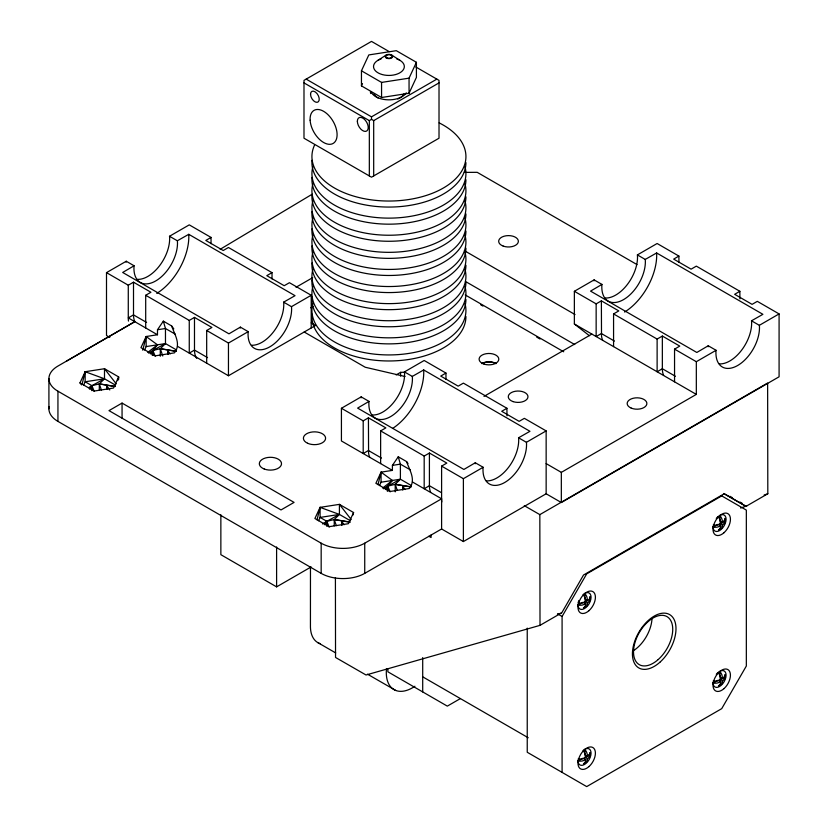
<?xml version="1.0" encoding="UTF-8"?>
<svg xmlns="http://www.w3.org/2000/svg" width="828" height="828" viewBox="0 0 828 828"><rect width="100%" height="100%" fill="white"/><g stroke="black" fill="none" stroke-linecap="round" stroke-linejoin="round"><path stroke-width="1.24" d="M310.469 566.787L310.438 627.013A35.635 20.555 -60 0 0 320.343 643.698M361.453 85.884L361.453 70.794L368.812 54.927L396.291 50.684L416.412 62.297L416.412 77.387L409.053 93.253L381.563 97.497L361.453 85.884L362.498 83.618M369.329 175.94L369.329 120.619L371.503 119.356L371.503 116.841L306.174 79.126M373.687 175.94L373.687 120.619L371.503 119.356M381.563 97.497L381.563 82.417L361.453 70.794M409.053 93.253L409.053 78.163L416.412 62.297M422.704 691.918L422.704 657.587M527.239 628.131L527.239 752.269L586.7 786.6L721.726 708.644L746.338 666.022L746.338 510.1L721.291 495.641M562.088 772.389L562.088 616.477L586.7 573.856L721.726 495.9M578.13 604.067L578.255 605.051L583.057 602.277L585.789 603.85L585.075 606.707A7.576 4.378 60 0 1 583.461 607.783L585.282 606.727A7.576 4.378 60 0 0 586.907 605.651L587.611 602.794L589.733 600.755A7.576 4.378 0 0 0 589.857 598.81L589.857 596.698A7.576 4.378 0 0 1 589.733 598.644L587.611 600.683L584.889 599.11M578.13 759.98L578.255 760.963L583.057 758.189L585.789 759.773L585.075 762.629A7.576 4.378 60 0 1 583.461 763.706L585.282 762.64A7.576 4.378 60 0 0 586.907 761.574L587.611 758.707L589.733 756.668A7.576 4.378 0 0 0 589.857 754.732L589.857 752.621A7.576 4.378 0 0 1 589.733 754.556L587.611 756.595L584.889 755.022M713.156 526.111L713.281 527.094L718.083 524.321L720.815 525.894L720.101 528.75A7.576 4.378 60 0 1 718.487 529.827L720.308 528.771A7.576 4.378 60 0 0 721.933 527.695L722.637 524.838L724.759 522.799A7.576 4.378 0 0 0 724.883 520.853L724.831 519.363M713.156 682.024L713.281 683.007L718.083 680.233L720.815 681.817L720.101 684.673A7.576 4.378 60 0 1 718.487 685.75L720.308 684.684A7.576 4.378 60 0 0 721.933 683.617L722.637 680.751L724.759 678.712A7.576 4.378 0 0 0 724.883 676.776L719.915 679.177L719.915 681.392M171.624 325.932C174.625 334.605 181.363 344.241 174.449 352.863L155.115 355.854L140.957 347.677L146.142 336.51L157.475 334.76L157.496 329.741L163.333 321.14L171.624 325.932L173.808 328.861M406.558 461.569C409.56 470.242 416.287 479.867 409.374 488.489L390.04 491.49L375.881 483.314L381.066 472.146L392.4 470.397L392.42 465.377L398.258 456.777L406.558 461.569L408.007 463.514M126.146 262.238L126.249 261.244L134.084 265.767L133.981 266.761A30.802 17.781 -60 0 0 155.716 280.94A30.802 17.781 -60 0 0 177.451 241.662L177.347 240.782L169.512 236.259L189.26 224.864L211.036 237.429L211.036 243.722M240.265 328.116L240.368 327.122L248.203 331.655L248.1 332.649A30.802 17.781 -60 0 0 269.835 346.829A30.802 17.781 -60 0 0 291.57 307.55L291.466 306.671L283.631 302.148L295.037 295.679L188.753 234.314L177.347 240.782M361.07 397.864L361.174 396.871L369.019 401.404L368.915 402.398A30.802 17.781 -60 0 0 390.65 416.577A30.802 17.781 -60 0 0 412.385 377.299L412.282 376.419L404.437 371.896L424.184 360.49L445.961 373.066L445.961 379.359M475.189 463.752L475.293 462.759L483.128 467.282L483.034 468.286A30.802 17.781 -60 0 0 504.769 482.455A30.802 17.781 -60 0 0 526.504 443.187L526.401 442.307L518.556 437.784L529.961 431.305L423.688 369.95L412.282 376.419M594.007 280.878L594.111 279.885L601.956 284.418L601.852 285.412A30.802 17.781 -60 0 0 623.587 299.591A30.802 17.781 -60 0 0 645.322 260.313L645.219 259.433L637.384 254.91L657.121 243.504L678.908 256.08L678.908 262.373M708.126 346.766L708.23 345.773L716.075 350.296L715.972 351.3A30.802 17.781 -60 0 0 737.707 365.469A30.802 17.781 -60 0 0 759.442 326.201L759.338 325.321L751.503 320.798L762.899 314.319L656.625 252.964L645.219 259.433M91.453 389.336L91.908 385.672L104.494 378.789L115.382 385.072M152.28 355.347L152.89 350.472L157.475 344.821L146.142 336.51L142.789 350.244M326.377 524.973L326.832 521.309L339.418 514.426L350.316 520.708M387.204 490.983L387.814 486.108L392.4 480.457L381.066 472.146L378.013 484.628M82.107 384.202L85.16 371.72L104.494 368.729L118.652 376.906L118.652 379.421M117.742 380.642L118.652 376.906L113.467 388.063L94.133 391.054L79.974 382.888L85.16 371.72L104.494 378.789L104.494 368.729L116.293 383.923M317.041 519.839L320.084 507.357L339.418 504.366L353.577 512.532L352.966 515.037M83.607 385.123L85.16 381.78L85.16 371.72M144.579 349.923L146.142 346.57L146.142 336.51M351.217 519.56L339.418 504.366L339.418 514.426L320.084 507.357L314.899 518.514L329.058 526.691L348.402 523.7L353.577 512.532M318.532 520.76L320.084 517.417L320.084 507.357M379.514 485.56L381.066 482.206L381.066 472.146M89.455 389.098L91.908 385.672L99.308 383.902L115.03 386.386M150.437 353.887L152.89 350.472L165.476 343.579L176.364 349.871M324.379 524.735L326.832 521.309L334.243 519.539L349.954 522.023M385.362 489.524L387.814 486.108L400.4 479.215L411.288 485.498M163.333 321.14L165.465 328.509L165.476 343.579L160.29 348.702L152.89 350.472L148.554 353.111M398.258 456.777L400.39 464.146L400.4 479.215L395.225 484.339L387.814 486.108L383.478 488.748M147.757 352.417L157.475 344.821M382.681 488.054L392.4 480.457M583.057 594.618L584.889 593.562L585.282 594.059A7.576 4.378 60 0 1 586.907 597.009L587.611 600.683M718.083 516.662L719.915 515.606L720.308 516.103A7.576 4.378 60 0 1 721.933 519.053L722.637 522.727L724.759 520.688A7.576 4.378 0 0 0 724.883 518.742L724.717 518.38M378.044 60.258L386.314 54.979M88.658 387.659L91.908 385.672L94.226 391.406M322.496 523.958L326.832 521.309L329.151 527.043M220.144 249.311L312.187 194.218M134.084 265.767L122.679 272.464L228.963 333.829L240.368 327.122M369.019 401.404L357.613 408.1L463.887 469.455L475.293 462.759M601.956 284.418L590.55 291.114L696.824 352.469L708.23 345.773M719.915 677.066L722.637 678.639L724.759 676.6A7.576 4.378 0 0 0 724.883 674.665L724.831 675.286M371.503 116.841L436.842 79.126M109.772 337.4L106.501 335.506L106.501 272.64L126.249 261.244M373.687 120.619L439.016 82.893M106.501 272.64L128.278 285.215L133.505 282.193L150.924 292.253L145.697 295.275L145.697 327.96M211.036 237.429L205.81 240.451L223.229 250.511L228.456 247.489L272.019 272.64L272.019 278.922M145.697 295.275L189.26 320.415L194.487 317.403L211.906 327.464L206.679 330.476L206.679 363.171M272.019 272.64L266.792 275.662L284.211 285.712L289.438 282.7L311.214 295.275L311.214 327.96M296.031 287.264L312.736 277.618M122.058 403.081L108.985 410.626L281.013 509.944L294.075 502.399L122.058 403.081L122.058 418.171M206.679 330.476L228.456 343.051L248.203 331.655M291.466 306.671L311.214 295.275M310.79 307.819L313.005 306.536M177.482 346.311L228.456 375.746L315.571 325.445L311.173 322.91M396.146 374.908L400.597 372.341L405.285 372.207M392.4 470.397L341.426 440.962L341.426 408.276L361.174 396.871M589.37 335.692L574.363 323.976L574.363 291.29L594.111 279.885M341.426 408.276L363.202 420.852L368.429 417.829L385.858 427.89L380.632 430.902L380.632 463.597M445.961 373.066L440.734 376.088L458.163 386.148L463.39 383.126L506.943 408.276L506.943 415.822M574.363 291.29L596.15 303.866L601.376 300.843L618.795 310.904L613.569 313.916L613.569 346.611M678.908 256.08L673.681 259.102L691.101 269.162L696.327 266.14L739.88 291.29L739.88 298.836M483.987 396.384L591.875 334.088M380.632 430.902L424.184 456.052L429.411 453.04L446.83 463.09L441.603 466.112L441.603 528.978L364.734 573.369A30.802 17.781 0 0 1 321.171 573.369L57.939 421.39A30.802 17.781 0 0 1 49.173 406.496M506.943 408.276L501.716 411.288L519.135 421.349L524.362 418.337L546.149 430.902L546.149 493.778L463.39 541.553L441.603 528.978M613.569 313.916L657.121 339.066L662.348 336.054L679.778 346.104L674.551 349.126L674.551 381.822M739.88 291.29L734.653 294.302L752.083 304.362L757.309 301.351L779.086 313.916L779.086 376.792L561.332 502.544L561.332 472.364L696.327 394.397L696.327 361.701L674.551 349.126M441.603 466.112L463.39 478.687L483.128 467.282M526.401 442.307L546.149 430.902M220.859 514.768L220.859 554.677L276.604 586.866L311.1 566.952M66.644 361.029L134.809 321.678L57.939 366.059A30.802 17.781 0 0 0 57.939 391.209L321.171 543.189A30.802 17.781 0 0 0 364.734 543.189L441.603 498.808A30.802 17.781 -60 0 0 441.79 501.975M696.327 361.701L716.075 350.296M759.338 325.321L779.086 313.916M524.279 505.68L539.835 514.623L767.628 383.043L767.815 493.767L746.038 506.343L723.703 493.488M335.412 577.644L335.537 657.453L366.028 674.996L540.011 625.357L561.788 612.772L583.523 575.025L724.221 493.757L746.038 506.343M584.889 604.543L584.889 601.221L586.804 600.114M719.915 526.587L719.915 523.265L724.717 520.491M460.389 698.584L447.317 706.129L387.866 671.798L387.866 669.221M589.691 754.36L584.889 757.134L587.611 758.707M720.815 525.894L717.276 527.125A7.576 4.378 0 0 1 713.912 527.188L713.281 527.094M585.789 603.85L582.25 605.082A7.576 4.378 0 0 1 578.886 605.144L578.255 605.051M720.815 681.817L717.276 683.038A7.576 4.378 0 0 1 713.912 683.11L713.281 683.007M585.789 759.773L582.25 760.994A7.576 4.378 0 0 1 578.886 761.067L578.255 760.963M722.637 678.639L721.933 674.965A7.576 4.378 60 0 0 720.308 672.025L718.994 671.912L718.083 672.584L718.487 673.081A7.576 4.378 60 0 1 720.101 676.021L720.815 679.695L717.276 680.926A7.576 4.378 0 0 1 713.912 680.989L713.281 680.895M587.611 756.595L586.907 752.921A7.576 4.378 60 0 0 585.282 749.982L583.968 749.868L583.057 750.541L583.461 751.037A7.576 4.378 60 0 1 585.075 753.977L585.789 757.651L582.25 758.883A7.576 4.378 0 0 1 578.886 758.945L578.255 758.852M764.14 495.009L767.815 493.767M740.605 508.019L746.732 505.939M557.368 614.241L561.094 613.175M381.563 82.417L409.053 78.163M157.496 329.741L165.465 328.509L175.267 334.16M146.142 346.57L165.476 343.579M392.42 465.377L400.39 464.146L410.202 469.786M381.066 482.206L400.4 479.215M464.384 172.39L477.207 172.327L637.011 264.587M160.29 356.247L160.29 348.702L176.053 351.372M99.308 390.195L99.308 383.902L115.071 386.572M395.225 491.873L395.225 484.339L410.978 486.999M334.243 525.832L334.243 519.539L349.996 522.209M713.281 524.983L713.912 525.076A7.576 4.378 0 0 0 717.276 525.004L720.815 523.782L720.101 520.108A7.576 4.378 60 0 0 718.487 517.158M578.255 602.939L578.886 603.032A7.576 4.378 0 0 0 582.25 602.96L585.789 601.739L585.075 598.064A7.576 4.378 60 0 0 583.461 595.115M176.002 351.186L160.29 348.702L162.764 355.999M410.936 486.812L395.225 484.339L397.274 490.414M405.027 376.502L365.21 367.239L304.207 332.018M729.975 496.303L732.211 497.587M740.035 502.089L742.261 503.372M428.852 536.244L431.077 537.527L431.077 534.971M367.477 674.178L395.784 690.469M389.222 51.626L371.503 41.4L303.99 80.378L303.99 138.214L371.503 177.192L439.016 138.214L439.016 80.378L415.77 66.954M303.99 82.893L369.329 120.619M464.415 250.687L575.046 314.557M614.438 341.084L601.376 333.539L596.15 336.551L596.15 303.866M675.42 376.285L662.348 368.739L657.121 371.762L657.121 339.066M574.363 323.976L696.327 394.397M465.429 281.448L574.725 344.551M465.212 294.923L563.713 351.786M480.695 304.766L482.931 306.06M536.668 337.079L540.022 339.014M719.915 521.154L722.637 522.727M719.915 523.265L722.637 524.838M546.149 463.597L561.332 472.364M546.149 493.778L560.245 501.913M146.577 322.434L133.505 314.888L128.278 317.9A30.802 17.781 -60 0 0 128.464 321.078M207.549 357.634L194.487 350.089L189.26 353.111L189.26 320.415M381.501 458.07L368.429 450.525L363.202 453.537L363.202 420.852M441.386 492.639L429.411 485.725L424.184 488.748L424.184 456.052M157.475 334.76L128.278 317.9L128.278 285.215M412.416 481.948L441.603 498.808M584.889 601.221L587.611 602.794M719.915 679.177L722.637 680.751M557.73 613.962L562.088 616.477M422.704 676.828L528.223 737.748M317.911 642.663L335.713 652.93M391.541 54.979L399.82 60.258M79.974 382.888L81.548 384.906M402.625 489.876L402.625 486.108L405.078 489.524M341.643 525.087L341.643 521.309L344.096 524.735M167.701 354.239L167.701 350.472L170.154 353.887M106.719 389.45L106.719 385.672L109.782 389.957M390.133 491.842L387.814 486.108L387.814 491.139M155.198 356.206L152.89 350.472L152.89 355.502M336.303 525.625L334.243 519.539L339.418 514.426L320.084 517.417L326.832 521.309L326.832 526.339M101.368 389.988L99.308 383.902L104.494 378.789L85.16 381.78L91.908 385.672L91.908 390.702M402.625 486.108L403.081 489.762M341.643 521.309L342.109 524.973M167.701 350.472L168.156 354.125M106.719 385.672L107.174 389.336M751.503 320.798L751.596 321.668A30.802 17.781 -60 0 1 741.536 350.296A30.802 17.781 -60 0 1 719.377 363.896M637.384 254.91L637.477 255.79A30.802 17.781 -60 0 1 627.417 284.408A30.802 17.781 -60 0 1 605.258 298.008M518.556 437.784L518.659 438.654A30.802 17.781 -60 0 1 508.599 467.282A30.802 17.781 -60 0 1 486.429 480.882M404.437 371.896L404.54 372.776A30.802 17.781 -60 0 1 394.48 401.394A30.802 17.781 -60 0 1 372.31 414.994M283.631 302.148L283.735 303.027A30.802 17.781 -60 0 1 273.664 331.645A30.802 17.781 -60 0 1 251.505 345.245M169.512 236.259L169.616 237.139A30.802 17.781 -60 0 1 159.545 265.757A30.802 17.781 -60 0 1 137.386 279.357M539.835 514.623L540.011 625.357M719.915 515.606L719.915 520.046M719.915 671.529L719.915 675.958M662.348 336.054L662.348 368.739A23.412 13.517 -60 0 0 663.611 375.332M601.376 300.843L601.511 335.951A23.412 13.517 -60 0 0 602.629 340.132M584.889 593.562L584.889 598.002M584.889 749.485L584.889 753.915M463.39 478.687L463.39 541.553M429.411 453.04L429.411 485.725A23.412 13.517 -60 0 0 430.674 492.318M400.597 372.341L400.597 376.171M368.429 417.829L368.574 452.937A23.412 13.517 -60 0 0 369.692 457.118M364.734 543.189L364.734 573.369M321.171 543.189L321.171 573.369M276.604 546.956L276.604 586.866M228.456 343.051L228.456 375.746M194.487 317.403L194.487 350.089A23.412 13.517 -60 0 0 196.702 358.369M133.505 282.193L133.505 314.888A23.412 13.517 -60 0 0 134.767 321.471M57.939 391.209L57.939 421.39M48.914 378.634L48.914 408.815M652.009 618.547A27.717 16.001 -60 0 1 633.451 650.684M584.516 593.469A9.243 5.33 -60 0 1 591.057 597.236A9.243 5.33 -60 0 1 584.516 608.559A9.243 5.33 -60 0 1 577.985 604.782M578.213 602.701A9.243 5.33 -60 0 1 578.865 600.507M719.542 515.513A9.243 5.33 -60 0 1 726.084 519.28A9.243 5.33 -60 0 1 719.542 530.603A9.243 5.33 -60 0 1 713.011 526.825M716.282 518.411A9.243 5.33 -60 0 1 717.855 516.744M719.542 671.425A9.243 5.33 -60 0 1 726.084 675.193A9.243 5.33 -60 0 1 719.542 686.515A9.243 5.33 -60 0 1 713.011 682.738M716.282 674.323A9.243 5.33 -60 0 1 717.855 672.657M584.516 749.381A9.243 5.33 -60 0 1 591.057 753.149A9.243 5.33 -60 0 1 584.516 764.472A9.243 5.33 -60 0 1 577.985 760.694M188.753 234.314A46.813 27.024 -60 0 1 156.761 293.402M423.688 369.95A46.813 27.024 -60 0 1 392.72 428.376M656.625 252.964A46.813 27.024 -60 0 1 624.622 312.042M481.979 363.595A9.853 5.692 0 0 1 495.92 363.595M414.911 686.257A36.96 21.373 -60.1 0 1 386.521 668.589M439.171 122.886A76.994 44.453 0 0 1 454.117 180.235A76.994 44.453 0 0 1 358.131 197.323A76.994 44.453 0 0 1 314.557 145.066M465.926 162.609A76.994 44.453 0 0 1 386.924 207.052A76.994 44.453 0 0 1 312.032 160.301M464.974 166.718A76.994 44.453 0 0 1 388.932 218.126A76.994 44.453 0 0 1 312.88 166.718M465.926 179.707A76.994 44.453 0 0 1 386.924 224.15A76.994 44.453 0 0 1 312.032 177.399M464.974 183.816A76.994 44.453 0 0 1 388.932 235.235A76.994 44.453 0 0 1 312.88 183.816M465.926 196.816A76.994 44.453 0 0 1 386.924 241.248A76.994 44.453 0 0 1 312.032 194.497M464.974 200.914A76.994 44.453 0 0 1 388.932 252.333A76.994 44.453 0 0 1 312.88 200.914M465.926 213.914A76.994 44.453 0 0 1 386.924 258.346A76.994 44.453 0 0 1 312.032 211.595M464.974 218.012A76.994 44.453 0 0 1 388.932 269.431A76.994 44.453 0 0 1 312.88 218.012M465.926 231.012A76.994 44.453 0 0 1 386.924 275.455A76.994 44.453 0 0 1 312.032 228.694M464.974 235.121A76.994 44.453 0 0 1 388.932 286.529A76.994 44.453 0 0 1 312.88 235.121M465.926 248.11A76.994 44.453 0 0 1 386.924 292.553A76.994 44.453 0 0 1 312.032 245.802M464.974 252.219A76.994 44.453 0 0 1 388.932 303.628A76.994 44.453 0 0 1 312.88 252.219M465.926 265.208A76.994 44.453 0 0 1 386.924 309.651A76.994 44.453 0 0 1 312.032 262.9M464.974 269.317A76.994 44.453 0 0 1 388.932 320.736A76.994 44.453 0 0 1 312.88 269.317M465.926 282.317A76.994 44.453 0 0 1 386.924 326.749A76.994 44.453 0 0 1 312.032 279.999M464.974 286.416A76.994 44.453 0 0 1 388.932 337.834A76.994 44.453 0 0 1 312.88 286.416M465.926 299.415A76.994 44.453 0 0 1 386.924 343.858A76.994 44.453 0 0 1 312.032 297.097M464.974 303.514A76.994 44.453 0 0 1 388.932 354.933A76.994 44.453 0 0 1 312.88 303.514M465.926 316.513A76.994 44.453 0 0 1 386.924 360.956A76.994 44.453 0 0 1 312.032 314.205M406.3 92.829A18.475 10.671 0 0 1 388.125 99.836A18.475 10.671 0 0 1 371.079 91.939M396.633 58.85A15.401 8.891 0 0 1 400.731 72.264A15.401 8.891 0 0 1 377.133 72.264A15.401 8.891 0 0 1 381.232 58.85M403.805 93.999A15.401 8.891 0 0 1 397.761 98.977M378.044 97.983A15.401 8.891 0 0 1 374.059 93.999M370.727 93.554A18.475 10.671 0 0 1 370.447 91.691M481.761 363.554A10.164 5.868 0 0 1 496.138 363.554M659.854 662.286A30.802 17.781 -60 0 0 669.614 614.573A30.802 17.781 -60 0 0 633.172 646.885A30.802 17.781 -60 0 0 659.854 662.286M588.956 610.681A12.316 7.11 -60 0 0 592.858 591.596A12.316 7.11 -60 0 0 578.286 604.523A12.316 7.11 -60 0 0 588.956 610.681M723.982 532.725A12.316 7.11 -60 0 0 727.884 513.639A12.316 7.11 -60 0 0 713.312 526.567A12.316 7.11 -60 0 0 723.982 532.725M723.982 688.637A12.316 7.11 -60 0 0 727.884 669.562A12.316 7.11 -60 0 0 713.312 682.479A12.316 7.11 -60 0 0 723.982 688.637M588.956 766.593A12.316 7.11 -60 0 0 592.858 747.518A12.316 7.11 -60 0 0 578.286 760.435A12.316 7.11 -60 0 0 588.956 766.593M658.198 659.554A27.717 16.001 -60 0 0 666.985 616.612A27.717 16.001 -60 0 0 634.186 645.695A27.717 16.001 -60 0 0 658.198 659.554M264.225 469.01A11.085 6.396 0 0 0 281.489 464.146A11.085 6.396 0 0 0 265.571 457.946A11.085 6.396 0 0 0 264.225 469.01M503.186 246.082A9.853 5.692 0 0 0 518.359 241.579A9.853 5.692 0 0 0 504.004 236.239A9.853 5.692 0 0 0 503.186 246.082M631.205 408.1A9.853 5.692 0 0 0 646.823 404.116A9.853 5.692 0 0 0 633.047 398.299A9.853 5.692 0 0 0 631.205 408.1M513.091 401.611A9.853 5.692 0 0 0 527.974 396.788A9.853 5.692 0 0 0 513.298 391.758A9.853 5.692 0 0 0 513.091 401.611M307.581 443.249A11.085 6.396 0 0 0 325.466 439.213A11.085 6.396 0 0 0 310.479 432.288A11.085 6.396 0 0 0 307.581 443.249M484.018 364.092A9.853 5.692 0 0 0 498.808 359.166A9.853 5.692 0 0 0 484.018 354.239A9.853 5.692 0 0 0 484.018 364.092M357.354 121.24A7.7 4.45 60 0 0 365.521 131.404A7.7 4.45 60 0 0 365.521 120.515A7.7 4.45 60 0 0 357.354 121.24M310.531 94.206A6.158 3.56 60 0 0 317.062 102.341A6.158 3.56 60 0 0 317.062 93.626A6.158 3.56 60 0 0 310.531 94.206M310.127 120.205A19.096 11.023 60 0 0 331.138 144.186A19.096 11.023 60 0 0 329.523 116.313A19.096 11.023 60 0 0 310.127 120.205M386.314 58.001A3.695 2.132 0 0 0 392.503 57.039A3.695 2.132 0 0 0 387.97 54.431A3.695 2.132 0 0 0 386.314 58.001M386.748 57.743A3.084 1.78 0 0 0 391.903 56.946A3.084 1.78 0 0 0 388.135 54.772A3.084 1.78 0 0 0 386.748 57.743"/></g></svg>
